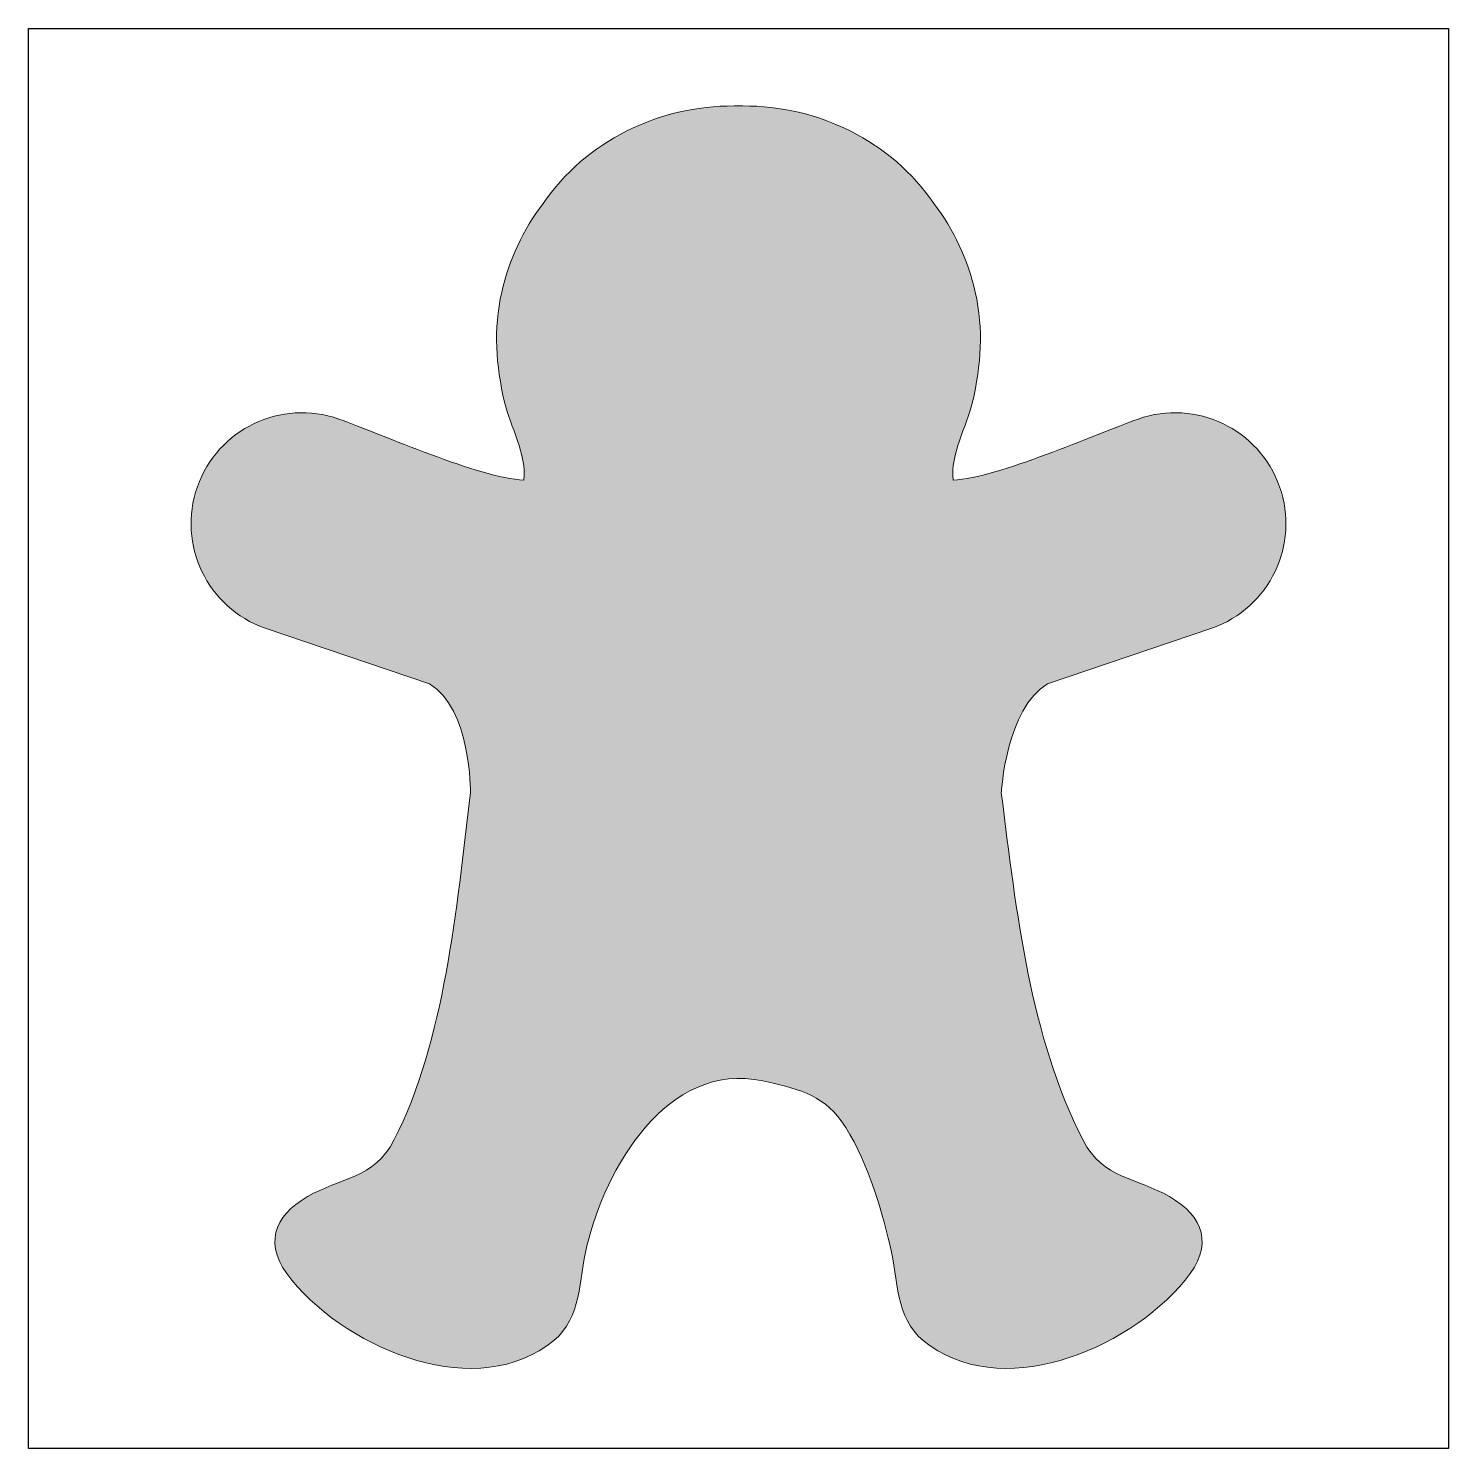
# Model space of a CAD drawing. Header units: inches. Extents: x 0 to 114, y 0 to 114.
import ezdxf

# ---------------------------------------------------------------- set-up
doc = ezdxf.new("R2010")
doc.units = ezdxf.units.IN
doc.header["$MEASUREMENT"] = 0
doc.layers.add('Image Background', color=7, linetype='Continuous')
doc.layers.add('Layer 1', color=7, linetype='Continuous')
picture_1 = doc.add_image_def('image1.png', size_in_pixel=(1350, 1350))

msp = doc.modelspace()

# ---------------------------------------------------------------- hatches: boundary and pattern name
at = {"layer": 'Layer 1', "true_color": 0x926c2a}
h = msp.add_hatch(color=47, dxfattribs=at)
h.dxf.hatch_style = 2
edge = h.paths.add_edge_path()
edge.add_spline(control_points=[(100.7, 77.41), (99.06, 82.06), (93.96, 84.5), (89.32, 82.86), (85.81, 81.62), (78.04, 78.12), (74.43, 77.94), (74.18, 80.06), (75.5, 82.19), (75.98, 84.22), (76.67, 87.19), (76.89, 90.07), (76.21, 93.07), (75.62, 95.68), (74.47, 98.11), (72.88, 100.21), (69.43, 105.21), (63.61, 108.09), (57.48, 108.06), (57.48, 108.06), (57.38, 108.06), (57.38, 108.06), (57.35, 108.06), (57.31, 108.06), (57.28, 108.06), (57.23, 108.06), (57.19, 108.06), (57.15, 108.06), (57.11, 108.06), (57.07, 108.06), (57.02, 108.06), (56.99, 108.06), (56.95, 108.06), (56.92, 108.06), (56.92, 108.06), (56.82, 108.06), (56.82, 108.06), (50.69, 108.09), (44.87, 105.21), (41.42, 100.21), (39.83, 98.11), (38.68, 95.68), (38.09, 93.07), (37.41, 90.07), (37.63, 87.19), (38.32, 84.22), (38.8, 82.19), (40.12, 80.06), (39.87, 77.94), (36.26, 78.12), (28.49, 81.62), (24.98, 82.86), (20.34, 84.5), (15.24, 82.06), (13.6, 77.41), (11.96, 72.76), (14.4, 67.66), (19.05, 66.03), (19.05, 66.03), (32.27, 61.54), (32.27, 61.54), (35.62, 59.6), (35.58, 52.8), (35.58, 52.8), (34.43, 43.34), (33.55, 32.9), (29.42, 24.81), (27.85, 21.72), (25.08, 21.8), (22.46, 20.28), (19.71, 18.7), (18.86, 16.37), (21.19, 13.56), (26, 7.77), (36.22, 3.73), (42.3, 8.7), (44.52, 10.52), (44.3, 13.58), (44.95, 16.31), (46.4, 22.42), (51.34, 31.25), (59.12, 29.59), (61.58, 29.07), (63.9, 28.53), (65.42, 26.37), (67.39, 23.56), (68.57, 19.6), (69.35, 16.32), (70, 13.58), (69.78, 10.52), (72, 8.7), (78.09, 3.73), (88.3, 7.77), (93.11, 13.56), (95.44, 16.37), (94.59, 18.7), (91.84, 20.28), (89.22, 21.8), (86.45, 21.72), (84.88, 24.81), (80.61, 33.19), (79.52, 43.09), (78.3, 52.8), (78.3, 52.8), (78.68, 59.6), (82.03, 61.54), (82.03, 61.54), (95.25, 66.03), (95.25, 66.03), (99.9, 67.66), (102.34, 72.76), (100.7, 77.41)], knot_values=[0, 0, 0, 0, 1, 1, 1, 2, 2, 2, 3, 3, 3, 4, 4, 4, 5, 5, 5, 6, 6, 6, 7, 7, 7, 8, 8, 8, 9, 9, 9, 10, 10, 10, 11, 11, 11, 12, 12, 12, 13, 13, 13, 14, 14, 14, 15, 15, 15, 16, 16, 16, 17, 17, 17, 18, 18, 18, 19, 19, 19, 20, 20, 20, 21, 21, 21, 22, 22, 22, 23, 23, 23, 24, 24, 24, 25, 25, 25, 26, 26, 26, 27, 27, 27, 28, 28, 28, 29, 29, 29, 30, 30, 30, 31, 31, 31, 32, 32, 32, 33, 33, 33, 34, 34, 34, 35, 35, 35, 36, 36, 36, 37, 37, 37, 37], degree=3, periodic=1)

# ---------------------------------------------------------------- linework, layer by layer
at = {"layer": 'Layer 1', "lineweight": 0}
msp.add_open_spline([(100.7, 77.41), (99.06, 82.06), (93.96, 84.5), (89.32, 82.86), (85.81, 81.62), (78.04, 78.12), (74.43, 77.94), (74.18, 80.06), (75.5, 82.19), (75.98, 84.22), (76.67, 87.19), (76.89, 90.07), (76.21, 93.07), (75.62, 95.68), (74.47, 98.11), (72.88, 100.21), (69.43, 105.21), (63.61, 108.09), (57.48, 108.06), (57.48, 108.06), (57.38, 108.06), (57.38, 108.06), (57.35, 108.06), (57.31, 108.06), (57.28, 108.06), (57.23, 108.06), (57.19, 108.06), (57.15, 108.06), (57.11, 108.06), (57.07, 108.06), (57.02, 108.06), (56.99, 108.06), (56.95, 108.06), (56.92, 108.06), (56.92, 108.06), (56.82, 108.06), (56.82, 108.06), (50.69, 108.09), (44.87, 105.21), (41.42, 100.21), (39.83, 98.11), (38.68, 95.68), (38.09, 93.07), (37.41, 90.07), (37.63, 87.19), (38.32, 84.22), (38.8, 82.19), (40.12, 80.06), (39.87, 77.94), (36.26, 78.12), (28.49, 81.62), (24.98, 82.86), (20.34, 84.5), (15.24, 82.06), (13.6, 77.41), (11.96, 72.76), (14.4, 67.66), (19.05, 66.03), (19.05, 66.03), (32.27, 61.54), (32.27, 61.54), (35.62, 59.6), (35.58, 52.8), (35.58, 52.8), (34.43, 43.34), (33.55, 32.9), (29.42, 24.81), (27.85, 21.72), (25.08, 21.8), (22.46, 20.28), (19.71, 18.7), (18.86, 16.37), (21.19, 13.56), (26, 7.77), (36.22, 3.73), (42.3, 8.7), (44.52, 10.52), (44.3, 13.58), (44.95, 16.31), (46.4, 22.42), (51.34, 31.25), (59.12, 29.59), (61.58, 29.07), (63.9, 28.53), (65.42, 26.37), (67.39, 23.56), (68.57, 19.6), (69.35, 16.32), (70, 13.58), (69.78, 10.52), (72, 8.7), (78.09, 3.73), (88.3, 7.77), (93.11, 13.56), (95.44, 16.37), (94.59, 18.7), (91.84, 20.28), (89.22, 21.8), (86.45, 21.72), (84.88, 24.81), (80.61, 33.19), (79.52, 43.09), (78.3, 52.8), (78.3, 52.8), (78.68, 59.6), (82.03, 61.54), (82.03, 61.54), (95.25, 66.03), (95.25, 66.03), (99.9, 67.66), (102.34, 72.76), (100.7, 77.41)], degree=3, knots=[0, 0, 0, 0, 1, 1, 1, 2, 2, 2, 3, 3, 3, 4, 4, 4, 5, 5, 5, 6, 6, 6, 7, 7, 7, 8, 8, 8, 9, 9, 9, 10, 10, 10, 11, 11, 11, 12, 12, 12, 13, 13, 13, 14, 14, 14, 15, 15, 15, 16, 16, 16, 17, 17, 17, 18, 18, 18, 19, 19, 19, 20, 20, 20, 21, 21, 21, 22, 22, 22, 23, 23, 23, 24, 24, 24, 25, 25, 25, 26, 26, 26, 27, 27, 27, 28, 28, 28, 29, 29, 29, 30, 30, 30, 31, 31, 31, 32, 32, 32, 33, 33, 33, 34, 34, 34, 35, 35, 35, 36, 36, 36, 37, 37, 37, 37], dxfattribs=at)

# ---------------------------------------------------------------- pictures from other files: only their frames are drawn
at = {"layer": 'Image Background'}
image = msp.add_image(picture_1, insert=(0, 0), size_in_units=(114.3, 114.3), dxfattribs=at)

doc.saveas('drawing.dxf')
